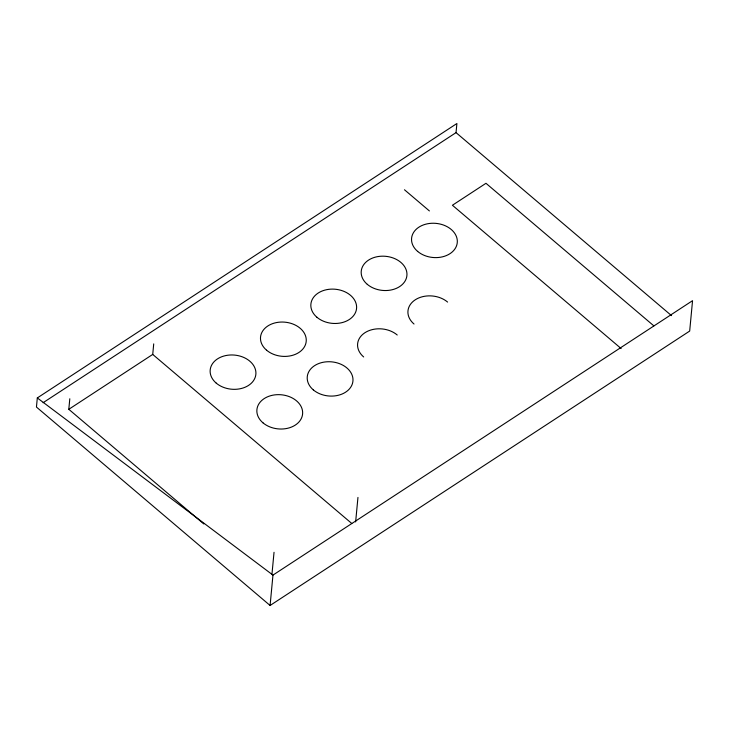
<?xml version="1.0" encoding="UTF-8"?>
<svg xmlns="http://www.w3.org/2000/svg" width="729" height="729" viewBox="0 0 729 729"><rect width="100%" height="100%" fill="white"/><g stroke="black" fill="none" stroke-linecap="round" stroke-linejoin="round"><path stroke-width="1.09" d="M43.111 402.7L456.035 132.632L456.901 123.52L37.316 397.934L36.45 407.055L270.085 605.48L689.68 331.066L692.55 300.676L272.965 575.099L270.085 605.48M203.801 523.951L68.808 409.306L69.802 398.772M68.808 409.306L152.725 354.422L153.719 343.888M271.926 574.589L274.031 552.309M355.634 521.937L357.957 497.424M37.316 397.934L272.965 575.099M456.035 132.632L671.509 315.63M653.858 325.872L485.979 183.298L452.417 205.25L621.154 348.562M404.477 189.768L429.399 210.936M152.725 354.422L351.752 523.458M414.017 324.022A22.945 17.131 5.4 0 1 415.229 299.819A22.945 17.131 5.4 0 1 447.588 302.07M363.671 356.955A22.945 17.131 5.4 0 1 364.874 332.752A22.945 17.131 5.4 0 1 397.232 335.003M313.315 389.887A22.945 17.131 5.4 0 0 351.979 384.876A22.945 17.131 5.4 0 0 325.006 361.967A22.945 17.131 5.4 0 0 313.315 389.887M262.969 422.82A22.945 17.131 5.4 0 0 301.633 417.808A22.945 17.131 5.4 0 0 274.651 394.89A22.945 17.131 5.4 0 0 262.969 422.82M417.644 251.405A22.945 17.131 5.4 0 0 456.308 246.402A22.945 17.131 5.4 0 0 429.326 223.484A22.945 17.131 5.4 0 0 417.644 251.405M367.288 284.337A22.945 17.131 5.4 0 0 405.953 279.325A22.945 17.131 5.4 0 0 378.98 256.417A22.945 17.131 5.4 0 0 367.288 284.337M316.942 317.27A22.945 17.131 5.4 0 0 355.606 312.258A22.945 17.131 5.4 0 0 328.624 289.349A22.945 17.131 5.4 0 0 316.942 317.27M266.586 350.202A22.945 17.131 5.4 0 0 305.251 345.191A22.945 17.131 5.4 0 0 278.278 322.282A22.945 17.131 5.4 0 0 266.586 350.202M216.24 383.126A22.945 17.131 5.4 0 0 254.904 378.123A22.945 17.131 5.4 0 0 227.922 355.205A22.945 17.131 5.4 0 0 216.24 383.126"/></g></svg>
